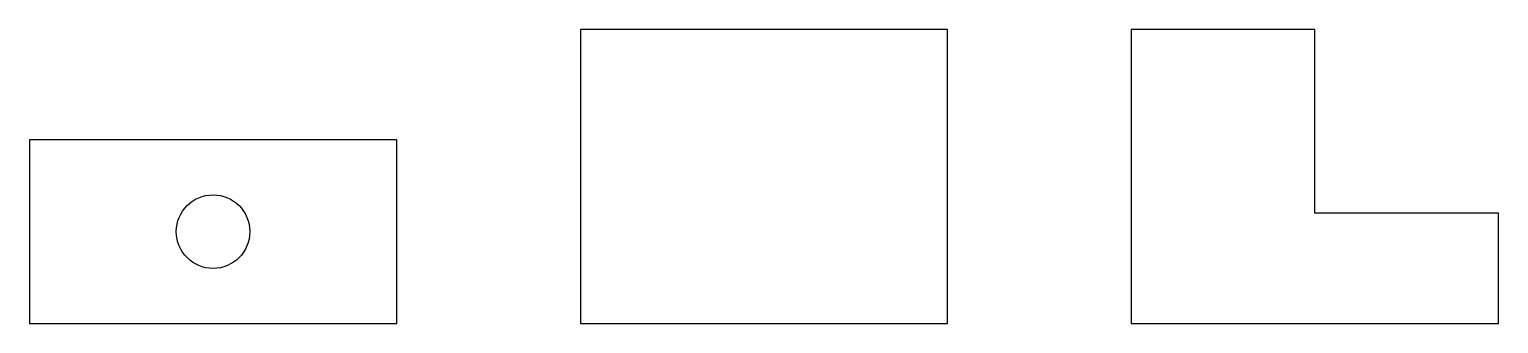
# Model space of a CAD drawing. Header units: metres. Extents: x 0 to 400, y 0 to 80.
import ezdxf

# ---------------------------------------------------------------- set-up
doc = ezdxf.new("R2010")
doc.units = ezdxf.units.M

msp = doc.modelspace()

# ---------------------------------------------------------------- linework, layer by layer
for points in [[(150, 0), (250, 0), (250, 80), (150, 80)], [(300, 0), (400, 0), (400, 30), (350, 30), (350, 80), (300, 80)], [(0, 0), (100, 0), (100, 50), (0, 50)]]:
    msp.add_lwpolyline(points, close=True)
msp.add_circle((50, 25), 10)

doc.saveas('drawing.dxf')
